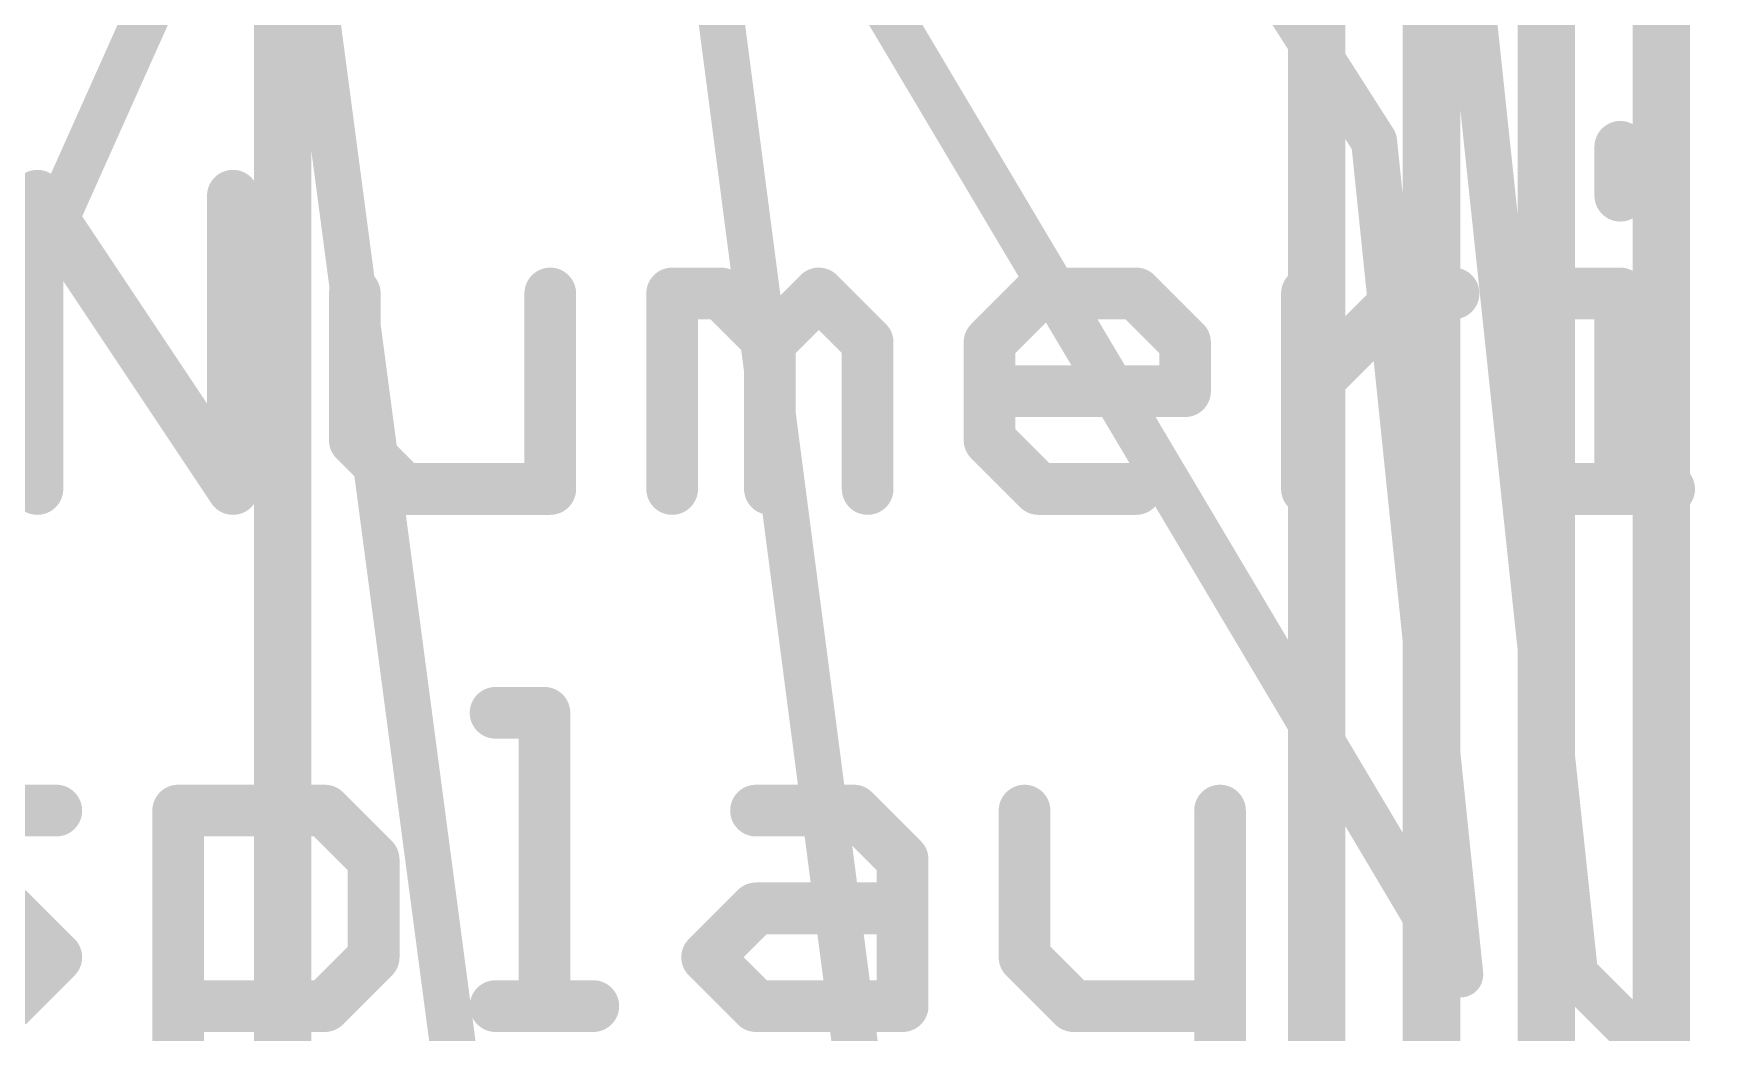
# Model space of a CAD drawing. Extents: x -3.5 to 25.7, y -2.5 to 53.5.
# Drawn here: x 10.33 to 17.79, y 21.33 to 25.75 of the extents above; entities that cross this region are included whole.
import ezdxf

# ---------------------------------------------------------------- set-up
doc = ezdxf.new("R2010")
doc.units = 0
for name, color, linetype in [('1', 12, 'CONTINUOUS'), ('16', 132, 'CONTINUOUS'), ('21', 41, 'CONTINUOUS'), ('22', 40, 'CONTINUOUS')]:
    doc.layers.add(name, color=color, linetype=linetype)

msp = doc.modelspace()

# ---------------------------------------------------------------- linework, layer by layer
at = {"layer": '1', "const_width": 0.254}
for points in [[(17.526, 20.574), (17.526, 35.56)], [(17.018, 10.033), (17.018, 35.306)], [(16.51, 12.192), (16.51, 34.925)], [(16.002, 17.272), (16.002, 34.671)]]:
    msp.add_lwpolyline(points, dxfattribs=at)
at = {"layer": '16', "const_width": 0.254}
msp.add_lwpolyline([(11.43, 3.81), (11.43, 30.48)], dxfattribs=at)
at = {"layer": '21', "const_width": 0.2286}
for points in [[(17.3445, 25.2489), (17.3445, 25.0328)], [(10.3459, 23.7363), (10.3459, 25.0328)], [(10.3459, 25.0328), (11.2103, 23.7363)], [(11.2103, 23.7363), (11.2103, 25.0328)], [(11.7492, 24.6006), (11.7492, 23.9524)], [(12.6135, 23.7363), (12.6135, 24.6006)], [(13.1525, 23.7363), (13.1525, 24.6006)], [(13.1525, 24.6006), (13.3686, 24.6006)], [(13.3686, 24.6006), (13.5847, 24.3846)], [(13.5847, 24.3846), (13.8007, 24.6006)], [(13.8007, 24.6006), (14.0168, 24.3846)], [(14.5558, 24.3846), (14.7719, 24.6006)], [(14.7719, 24.6006), (15.204, 24.6006)], [(15.204, 24.6006), (15.4201, 24.3846)], [(15.959, 23.7363), (15.959, 24.6006)], [(15.959, 24.1685), (16.3912, 24.6006)], [(16.3912, 24.6006), (16.6073, 24.6006)], [(17.1284, 24.6006), (17.3445, 24.6006)], [(17.3445, 24.6006), (17.3445, 23.7363)], [(13.5847, 24.3846), (13.5847, 23.7363)], [(14.0168, 24.3846), (14.0168, 23.7363)], [(14.5558, 23.9524), (14.5558, 24.3846)], [(15.4201, 24.3846), (15.4201, 24.1685)], [(15.4201, 24.1685), (14.5558, 24.1685)], [(11.7492, 23.9524), (11.9653, 23.7363)], [(14.7719, 23.7363), (14.5558, 23.9524)], [(11.9653, 23.7363), (12.6135, 23.7363)], [(15.204, 23.7363), (14.7719, 23.7363)], [(17.1284, 23.7363), (17.5606, 23.7363)], [(12.3717, 22.7468), (12.5877, 22.7468)], [(12.5877, 22.7468), (12.5877, 21.4503)], [(9.7812, 22.3146), (10.4294, 22.3146)], [(10.9684, 21.0181), (10.9684, 22.3146)], [(10.9684, 22.3146), (11.6166, 22.3146)], [(11.6166, 22.3146), (11.8327, 22.0986)], [(13.5233, 22.3146), (13.9554, 22.3146)], [(13.9554, 22.3146), (14.1715, 22.0986)], [(14.7105, 22.3146), (14.7105, 21.6664)], [(15.5748, 22.3146), (15.5748, 21.2342)], [(11.8327, 22.0986), (11.8327, 21.6664)], [(14.1715, 22.0986), (14.1715, 21.4503)], [(10.4294, 21.6664), (10.2134, 21.8825)], [(13.3072, 21.6664), (13.5233, 21.8825)], [(13.5233, 21.8825), (14.1715, 21.8825)], [(10.2134, 21.4503), (10.4294, 21.6664)], [(11.8327, 21.6664), (11.6166, 21.4503)], [(13.5233, 21.4503), (13.3072, 21.6664)], [(14.7105, 21.6664), (14.9265, 21.4503)], [(11.6166, 21.4503), (10.9684, 21.4503)], [(12.3717, 21.4503), (12.8038, 21.4503)], [(14.1715, 21.4503), (13.5233, 21.4503)], [(14.9265, 21.4503), (15.5748, 21.4503)], [(15.5748, 21.2342), (15.3587, 21.0181)]]:
    msp.add_lwpolyline(points, dxfattribs=at)
at = {"layer": '21', "const_width": 0.1143}
for points in [[(17.4017, 25.2489, 1), (17.2874, 25.2489)], [(10.4031, 25.0328, 1), (10.2888, 25.0328)], [(10.3935, 25.0645, 1), (10.2984, 25.0011)], [(11.2674, 25.0328, 1), (11.1531, 25.0328)], [(17.2874, 25.0328, 1), (17.4017, 25.0328)], [(11.8064, 24.6006, 1), (11.6921, 24.6006)], [(12.6707, 24.6006, 1), (12.5564, 24.6006)], [(13.2096, 24.6006, 1), (13.0953, 24.6006)], [(13.1525, 24.6578, 1), (13.1525, 24.5435)], [(13.409, 24.641, 1), (13.3282, 24.5602)], [(13.3686, 24.5435, 1), (13.3686, 24.6578)], [(13.8412, 24.641, 1), (13.7603, 24.5602)], [(13.8412, 24.5602, 1), (13.7603, 24.641)], [(14.7719, 24.6578, 1), (14.7719, 24.5435)], [(14.8123, 24.5602, 1), (14.7314, 24.641)], [(15.2444, 24.641, 1), (15.1636, 24.5602)], [(15.204, 24.5435, 1), (15.204, 24.6578)], [(16.0162, 24.6006, 1), (15.9019, 24.6006)], [(16.3912, 24.6578, 1), (16.3912, 24.5435)], [(16.4316, 24.5602, 1), (16.3508, 24.641)], [(16.6073, 24.5435, 1), (16.6073, 24.6578)], [(17.1284, 24.6578, 1), (17.1284, 24.5435)], [(17.4017, 24.6006, 1), (17.2874, 24.6006)], [(17.3445, 24.5435, 1), (17.3445, 24.6578)], [(13.6418, 24.3846, 1), (13.5275, 24.3846)], [(13.5442, 24.425, 1), (13.6251, 24.3441)], [(13.5442, 24.3441, 1), (13.6251, 24.425)], [(14.074, 24.3846, 1), (13.9597, 24.3846)], [(13.9764, 24.3441, 1), (14.0572, 24.425)], [(14.6129, 24.3846, 1), (14.4986, 24.3846)], [(14.5154, 24.425, 1), (14.5962, 24.3441)], [(15.4773, 24.3846, 1), (15.363, 24.3846)], [(15.3797, 24.3441, 1), (15.4605, 24.425)], [(14.5558, 24.2256, 1), (14.5558, 24.1113)], [(15.4201, 24.1113, 1), (15.4201, 24.2256)], [(15.9186, 24.2089, 1), (15.9995, 24.1281)], [(15.363, 24.1685, 1), (15.4773, 24.1685)], [(11.7896, 23.9928, 1), (11.7088, 23.912)], [(14.5962, 23.9928, 1), (14.5154, 23.912)], [(11.6921, 23.9524, 1), (11.8064, 23.9524)], [(14.4986, 23.9524, 1), (14.6129, 23.9524)], [(11.1627, 23.7046, 1), (11.2578, 23.768)], [(11.9653, 23.7934, 1), (11.9653, 23.6791)], [(11.9249, 23.6959, 1), (12.0057, 23.7767)], [(12.6135, 23.6791, 1), (12.6135, 23.7934)], [(14.7719, 23.7934, 1), (14.7719, 23.6791)], [(14.7314, 23.6959, 1), (14.8123, 23.7767)], [(15.204, 23.6791, 1), (15.204, 23.7934)], [(17.1284, 23.7934, 1), (17.1284, 23.6791)], [(17.5606, 23.6791, 1), (17.5606, 23.7934)], [(10.2888, 23.7363, 1), (10.4031, 23.7363)], [(11.1531, 23.7363, 1), (11.2674, 23.7363)], [(12.5564, 23.7363, 1), (12.6707, 23.7363)], [(13.0953, 23.7363, 1), (13.2096, 23.7363)], [(13.5275, 23.7363, 1), (13.6418, 23.7363)], [(13.9597, 23.7363, 1), (14.074, 23.7363)], [(15.9019, 23.7363, 1), (16.0162, 23.7363)], [(17.2874, 23.7363, 1), (17.4017, 23.7363)], [(12.3717, 22.804, 1), (12.3717, 22.6897)], [(12.6449, 22.7468, 1), (12.5306, 22.7468)], [(12.5877, 22.6897, 1), (12.5877, 22.804)], [(10.4294, 22.2575, 1), (10.4294, 22.3718)], [(11.0255, 22.3146, 1), (10.9112, 22.3146)], [(10.9684, 22.3718, 1), (10.9684, 22.2575)], [(11.657, 22.355, 1), (11.5762, 22.2742)], [(11.6166, 22.2575, 1), (11.6166, 22.3718)], [(13.5233, 22.3718, 1), (13.5233, 22.2575)], [(13.9958, 22.355, 1), (13.915, 22.2742)], [(13.9554, 22.2575, 1), (13.9554, 22.3718)], [(14.7676, 22.3146, 1), (14.6533, 22.3146)], [(15.6319, 22.3146, 1), (15.5176, 22.3146)], [(11.8899, 22.0986, 1), (11.7756, 22.0986)], [(11.7923, 22.0581, 1), (11.8731, 22.139)], [(14.2287, 22.0986, 1), (14.1144, 22.0986)], [(14.1311, 22.0581, 1), (14.2119, 22.139)], [(13.5233, 21.9396, 1), (13.5233, 21.8253)], [(13.5637, 21.8421, 1), (13.4828, 21.9229)], [(14.1715, 21.8253, 1), (14.1715, 21.9396)], [(10.4698, 21.626, 1), (10.389, 21.7068)], [(10.389, 21.626, 1), (10.4698, 21.7068)], [(11.7756, 21.6664, 1), (11.8899, 21.6664)], [(11.8731, 21.626, 1), (11.7923, 21.7068)], [(13.3476, 21.7068, 1), (13.2668, 21.626)], [(13.2668, 21.7068, 1), (13.3476, 21.626)], [(14.7509, 21.7068, 1), (14.67, 21.626)], [(14.6533, 21.6664, 1), (14.7676, 21.6664)], [(10.9684, 21.5075, 1), (10.9684, 21.3932)], [(11.6166, 21.3932, 1), (11.6166, 21.5075)], [(12.3717, 21.5075, 1), (12.3717, 21.3932)], [(12.8038, 21.3932, 1), (12.8038, 21.5075)], [(13.5233, 21.5075, 1), (13.5233, 21.3932)], [(14.1715, 21.3932, 1), (14.1715, 21.5075)], [(14.9265, 21.5075, 1), (14.9265, 21.3932)], [(15.5748, 21.3932, 1), (15.5748, 21.5075)], [(11.5762, 21.4907, 1), (11.657, 21.4099)], [(12.5306, 21.4503, 1), (12.6449, 21.4503)], [(13.4828, 21.4099, 1), (13.5637, 21.4907)], [(14.1144, 21.4503, 1), (14.2287, 21.4503)], [(14.8861, 21.4099, 1), (14.9669, 21.4907)], [(15.6152, 21.1938, 1), (15.5344, 21.2746)]]:
    msp.add_lwpolyline(points, format="xyb", dxfattribs=at)
at = {"layer": '22', "const_width": 0.2032}
for points in [[(13.97, 21.209), (12.827, 29.972)], [(17.145, 21.59), (16.256, 29.972)], [(11.049, 29.845), (12.192, 21.209)], [(16.256, 25.273), (13.335, 29.845)], [(13.843, 26.289), (16.637, 21.59)], [(8.763, 21.209), (10.922, 26.035)], [(16.637, 21.59), (16.256, 25.273)], [(18.415, 20.32), (17.145, 21.59)]]:
    msp.add_lwpolyline(points, dxfattribs=at)
at = {"layer": '22', "const_width": 0.1016}
for points in [[(16.3065, 25.2782, 1), (16.2055, 25.2678)], [(16.2132, 25.2456, 1), (16.2988, 25.3004)], [(16.5865, 21.5848, 1), (16.6875, 21.5952)], [(16.5933, 21.564, 1), (16.6807, 21.616)], [(17.1809, 21.6259, 1), (17.1091, 21.5541)], [(17.0945, 21.5846, 1), (17.1955, 21.5954)]]:
    msp.add_lwpolyline(points, format="xyb", dxfattribs=at)

doc.saveas('drawing.dxf')
